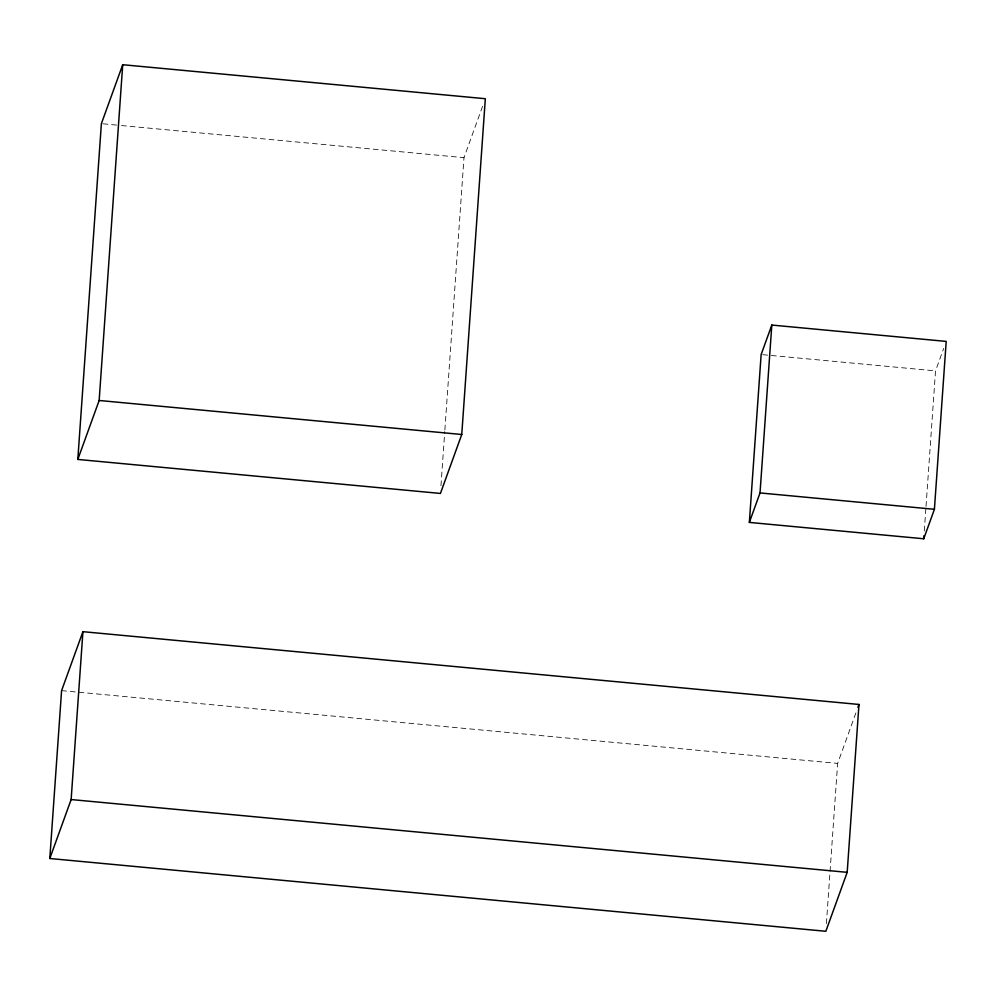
<?xml version="1.0" encoding="UTF-8"?>
<svg xmlns="http://www.w3.org/2000/svg" width="996" height="996" viewBox="0 0 996 996"><rect width="100%" height="100%" fill="white"/><g stroke="black" fill="none" stroke-linecap="round" stroke-linejoin="round"><path stroke-width="0.75" stroke-dasharray="4.98 3.74" d="M440.954 485.699L444.764 431.542M444.863 429.998L463.987 157.667L483.247 104.468M826.394 923.591L837.636 763.409L856.373 711.642M924.288 531.067L925.907 507.96M926.019 506.429L935.53 370.885L943.66 348.426M102.924 123.803L119.894 125.396M121.437 125.546L463.987 157.667M762.687 354.676L935.53 370.885M61.59 690.626L837.636 763.409"/><path stroke-width="1.49" d="M49.8 858.502L61.59 690.626L82.929 631.676L858.975 704.458L847.185 872.334L825.846 931.285L49.8 858.502L71.139 799.551L82.929 631.676M77.812 459.43L101.38 123.666L122.72 64.715L485.326 98.716L461.758 434.493L440.419 493.443L77.812 459.43L99.152 400.479L122.72 64.715M749.353 522.414L761.143 354.526L771.813 325.057L946.2 341.404L934.41 509.292L923.74 538.774L749.353 522.414L760.023 492.933L771.813 325.057M923.74 538.774L923.964 535.686M857.93 707.334L858.975 704.458M99.152 400.479L461.758 434.493M760.023 492.933L934.41 509.292M71.139 799.551L847.185 872.334"/></g></svg>
